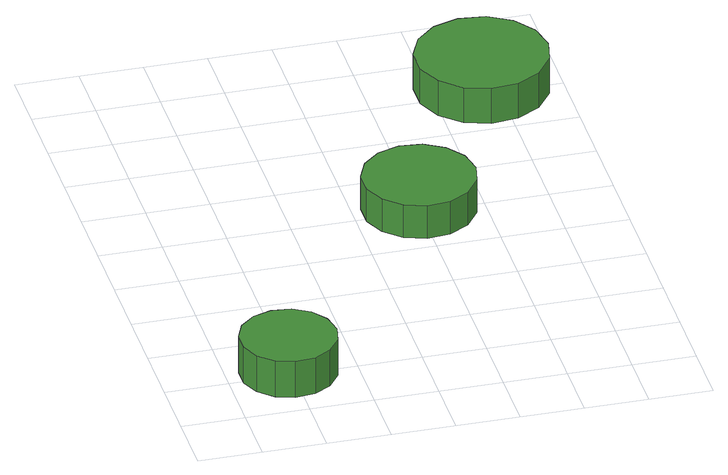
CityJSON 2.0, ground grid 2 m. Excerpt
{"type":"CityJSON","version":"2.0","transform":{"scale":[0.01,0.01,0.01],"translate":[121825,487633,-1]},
"CityObjects":{
"tree1":{"type":"SolitaryVegetationObject","attributes":{"function":"something"},"geometry":[{"type":"MultiSurface","lod":"1","boundaries":[[[0,1,2,3,4,5,6,7,8,9,10,11,12,13,14]],[[15,16,17,18,19,20,21,22,23,24,25,26,27,28,29]],[[0,29,28,1]],[[1,28,27,2]],[[2,27,26,3]],[[3,26,25,4]],[[4,25,24,5]],[[5,24,23,6]],[[6,23,22,7]],[[7,22,21,8]],[[8,21,20,9]],[[9,20,19,10]],[[10,19,18,11]],[[11,18,17,12]],[[12,17,16,13]],[[13,16,15,14]],[[14,15,29,0]]]}]},
"tree2":{"type":"SolitaryVegetationObject","attributes":{"function":"something"},"geometry":[{"type":"MultiSurface","lod":"1","boundaries":[[[30,31,32,33,34,35,36,37,38,39,40,41,42,43,44]],[[45,46,47,48,49,50,51,52,53,54,55,56,57,58,59]],[[30,59,58,31]],[[31,58,57,32]],[[32,57,56,33]],[[33,56,55,34]],[[34,55,54,35]],[[35,54,53,36]],[[36,53,52,37]],[[37,52,51,38]],[[38,51,50,39]],[[39,50,49,40]],[[40,49,48,41]],[[41,48,47,42]],[[42,47,46,43]],[[43,46,45,44]],[[44,45,59,30]]]}]},
"tree3":{"type":"SolitaryVegetationObject","attributes":{"function":"something"},"geometry":[{"type":"MultiSurface","lod":"1","boundaries":[[[60,61,62,63,64,65,66,67,68,69,70,71,72,73,74]],[[75,76,77,78,79,80,81,82,83,84,85,86,87,88,89]],[[60,89,88,61]],[[61,88,87,62]],[[62,87,86,63]],[[63,86,85,64]],[[64,85,84,65]],[[65,84,83,66]],[[66,83,82,67]],[[67,82,81,68]],[[68,81,80,69]],[[69,80,79,70]],[[70,79,78,71]],[[71,78,77,72]],[[72,77,76,73]],[[73,76,75,74]],[[74,75,89,60]]]}]}
},
"vertices":[
[341,224,209],[328,286,209],[291,336,209],[237,368,209],[174,374,209],[115,355,209],[68,313,209],[43,256,209],[43,193,209],[68,136,209],[115,94,209],[174,74,209],[237,81,209],[291,112,209],[328,163,209],[328,163,82],[291,112,82],[237,81,82],[174,74,82],[115,94,82],[68,136,82],[43,193,82],[43,256,82],[68,313,82],[115,355,82],[174,374,82],[237,368,82],[291,336,82],[328,286,82],[341,224,82],
[978,1021,199],[963,1093,199],[919,1152,199],[856,1189,199],[783,1197,199],[714,1174,199],[659,1125,199],[629,1058,199],[629,985,199],[659,918,199],[714,869,199],[783,846,199],[856,854,199],[919,890,199],[963,950,199],[963,950,84],[919,890,84],[856,854,84],[783,846,84],[714,869,84],[659,918,84],[629,985,84],[629,1058,84],[659,1125,84],[714,1174,84],[783,1197,84],[856,1189,84],[919,1152,84],[963,1093,84],[978,1021,84],
[1360,1631,209],[1342,1715,209],[1291,1784,209],[1217,1827,209],[1131,1836,209],[1050,1810,209],[986,1752,209],[951,1674,209],[951,1588,209],[986,1510,209],[1050,1452,209],[1131,1426,209],[1217,1435,209],[1291,1477,209],[1342,1547,209],[1342,1547,86],[1291,1477,86],[1217,1435,86],[1131,1426,86],[1050,1452,86],[986,1510,86],[951,1588,86],[951,1674,86],[986,1752,86],[1050,1810,86],[1131,1836,86],[1217,1827,86],[1291,1784,86],[1342,1715,86],[1360,1631,86]
]}
